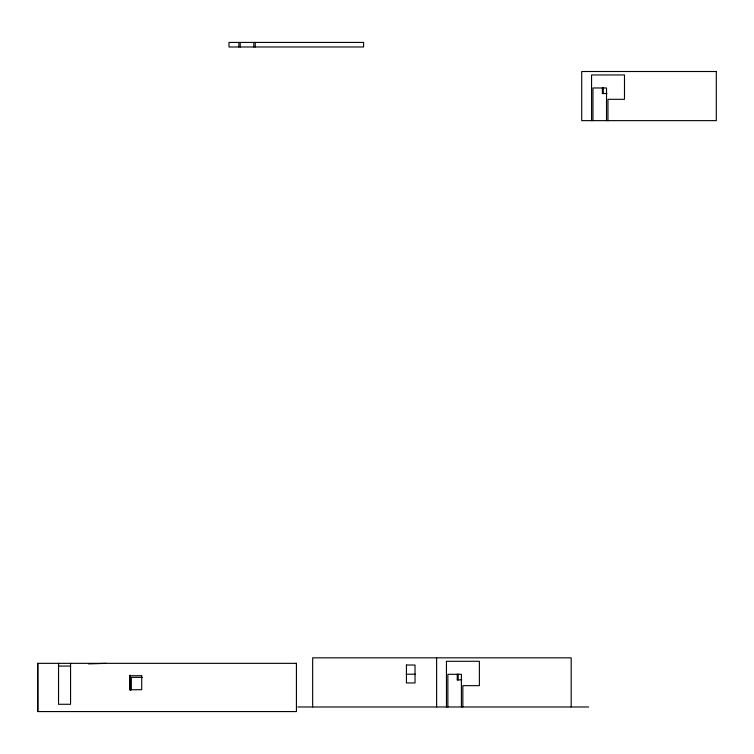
<?xml version="1.0" encoding="UTF-8"?>
<svg xmlns="http://www.w3.org/2000/svg" width="754" height="754" viewBox="0 0 754 754"><rect width="100%" height="100%" fill="white"/><g stroke="black" fill="none" stroke-linecap="round" stroke-linejoin="round"><path stroke-width="1.13" d="M105.975 663.36L88.538 663.897M602.361 87.784L602.361 93.524L606.895 93.524M58.539 666.065L70.556 666.065M406.293 674.217L415.266 674.217M142.402 677.356L131.328 677.356L131.328 689.901M457.254 674.114L457.254 679.863L461.787 679.863M297.83 706.979L588.667 706.979M602.361 93.524L603.294 93.543L603.294 87.794M457.254 679.863L458.187 679.872L458.187 674.123M607.96 120.64L607.96 99.311L624.482 99.311L624.491 74.948L591.56 74.966L591.56 120.64M606.518 120.64L606.518 87.973L592.964 87.973L592.964 120.64M571.193 706.979L571.193 657.837L312.665 657.837L312.665 706.979M462.852 706.979L462.852 685.65L479.374 685.65L479.384 661.286L446.453 661.296L446.462 706.979M461.41 706.979L461.41 674.312L447.857 674.312L447.857 706.979M436.613 657.837L436.613 706.979M255.238 42.431L255.238 46.984M253.796 42.431L253.796 46.984M240.243 42.431L240.243 46.984M238.848 42.431L238.839 46.984M130.244 675.103L130.244 690.391M70.556 663.341L70.556 704.283L58.539 704.283L58.539 663.341M37.841 663.341L37.889 711.569M406.434 665.028L406.444 682.954L415.03 682.954L415.03 665.028L406.434 665.028M363.579 42.431L228.999 42.431L228.999 46.984L363.579 46.984L363.579 42.431M716.3 71.507L581.72 71.507L581.72 120.64L716.3 120.64L716.3 71.507M296.426 663.341L37.7 663.341L37.7 711.569L296.426 711.569L296.426 663.341M141.714 675.716L129.697 675.716L129.697 689.731L141.714 689.731L141.714 675.716"/></g></svg>
